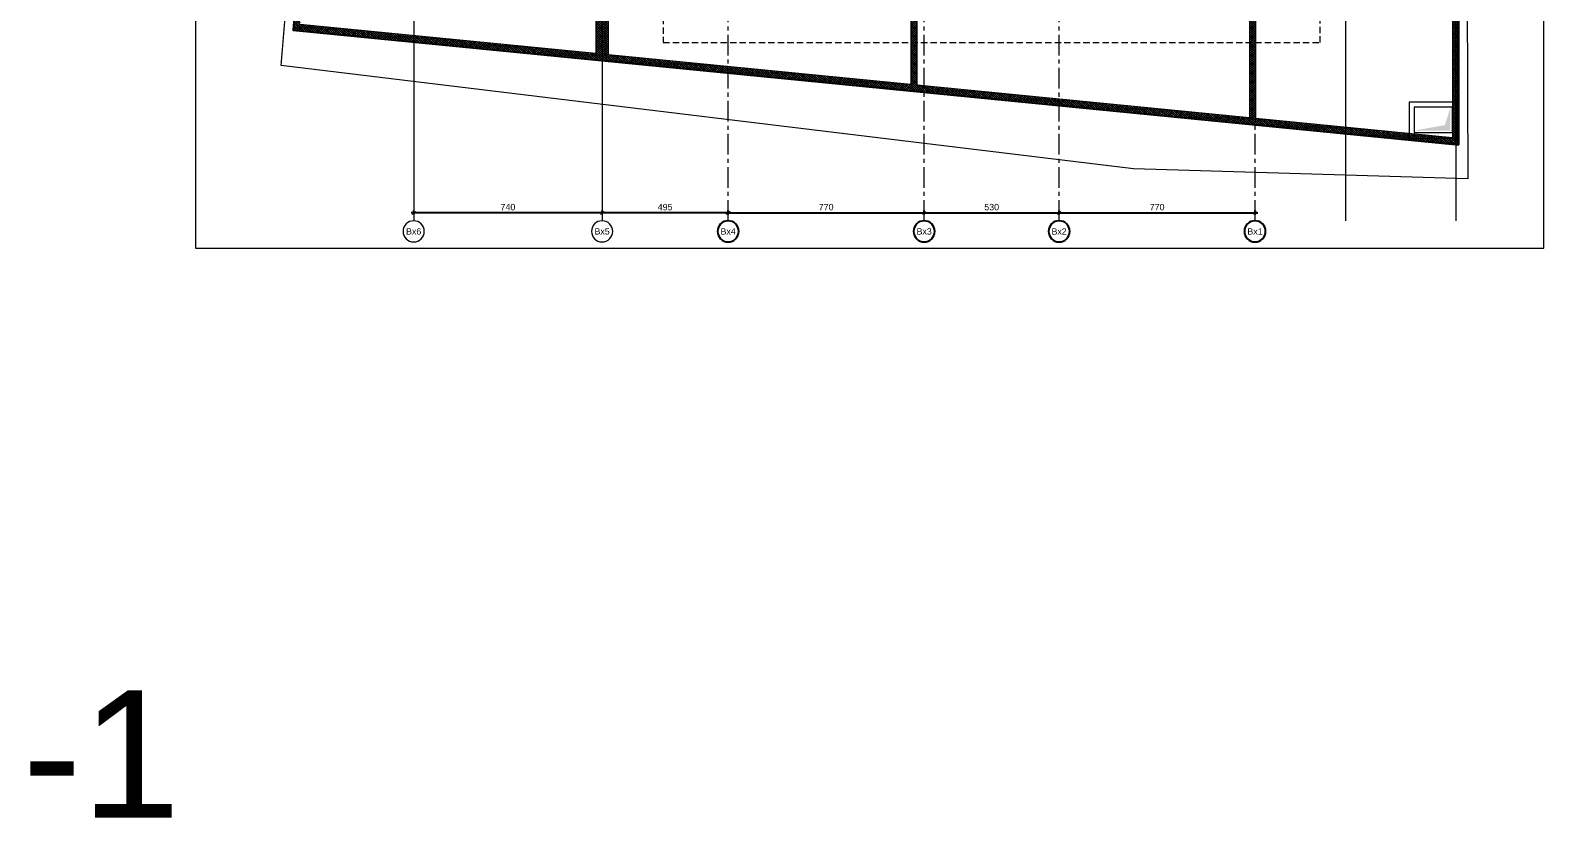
# Model space of a CAD drawing. Header units: centimetres. Extents: x 54080 to 84019, y -57712 to -39496.
# Drawn here: x 77970 to 83914, y -48712 to -45618 of the extents above; entities that cross this region are included whole.
import ezdxf
from ezdxf.enums import TextEntityAlignment as Align

# ---------------------------------------------------------------- set-up
doc = ezdxf.new("R2010")
doc.units = ezdxf.units.CM
doc.header["$LTSCALE"] = 50
doc.header["$MEASUREMENT"] = 0
for name, pattern in [('23486-A01$0${ Chain Double-Dash }', [0]), ('AXES', [2, 1.25, -0.25, 0.25, -0.25]), ('CACHE', [0.375, 0.25, -0.125]), ('CONTINU', [0]), ('Dot & Dashed', [335.138881, 158.75, -88.194444, 0, -88.194437])]:
    doc.linetypes.add(name, pattern=pattern)
doc.layers.get('0').update_dxf_attribs({"color": 8})
for name, color, linetype in [('AXES', 10, 'AXES'), ('BETON COUPE', 3, 'CONTINU'), ('BORD', 5, 'Continuous'), ('OMBRE', 253, 'Continuous'), ('text', 159, 'Continuous')]:
    doc.layers.add(name, color=color, linetype=linetype)
doc.layers.add('BETON CACHE', color=4, linetype='CACHE', lineweight=5)
doc.layers.add('BETON HACHURE', color=253, linetype='Continuous', lineweight=13)
doc.layers.add('FMULT', color=150, linetype='Continuous', plot=False)
doc.layers.add('HORS GEL', color=7, linetype='CACHE', lineweight=15, true_color=0x00661a)
doc.styles.add('3.ABEA 1-50', font='arial.ttf', dxfattribs={"height": 12.5})
doc.styles.add('FN_TEXT_1.50', font='arial.ttf', dxfattribs={"height": 10})
doc.styles.add('RS_TEXT_1.50', font='arial.ttf', dxfattribs={"height": 12.5})
doc.styles.add('RS_TXT_100', font='arial.ttf', dxfattribs={"height": 25})
doc.dimstyles.new('RS_100CM_LINEAIRE', dxfattribs={"dimscale": 10, "dimtxt": 25, "dimasz": 1.5, "dimexe": 1, "dimexo": 2.5, "dimgap": 1, "dimtad": 1, "dimdec": 1, "dimrnd": 0.5, "dimdsep": 46, "dimtxsty": 'RS_TXT_100', "dimblk1": 'ARCHTICK', "dimblk2": 'ARCHTICK', "dimsah": 1, "dimcen": 2.5, "dimdle": 1, "dimclrt": 4, "dimadec": 0, "dimazin": 2, "dimtfac": 1, "dimtdec": 1, "dimtix": 1, "dimtmove": 2, "dimatfit": 3, "dimfxl": 1, "dimtolj": 1, "dimtzin": 0, "dimarcsym": 0})

# ---------------------------------------------------------------- blocks, each defined once
blk = doc.blocks.new('AXES_FN')
at = {"color": 0, "linetype": 'Continuous'}
blk.add_circle((0, 15), 22.2, dxfattribs=at)
at = {"color": 0, "style": 'FN_TEXT_1.50'}
blk.add_attdef('AXES', text='', height=12.5, dxfattribs=at).set_placement((-48.9, 20.6), align=Align.MIDDLE_CENTER)
blk = doc.blocks.new('_ArchTick')
at = {"color": 0, "linetype": 'ByBlock', "const_width": 0.15}
blk.add_lwpolyline([(-0.5, -0.5), (0.5, 0.5)], dxfattribs=at)
blk = doc.blocks.new('*D2955')
at = {"layer": 'AXES', "color": 0, "linetype": 'Continuous', "lineweight": -2, "ltscale": 0.5, "transparency": 16777216}
for p, q in [((80700.8, -46335.9), (81490.8, -46335.9)), ((80710.8, -46341.9), (80710.8, -46325.9)), ((81480.8, -46341.9), (81480.8, -46325.9))]:
    blk.add_line(p, q, dxfattribs=at)
at = {"layer": 'Defpoints', "color": 0, "linetype": 'Continuous', "ltscale": 0.5, "transparency": 16777216}
for p in [(81480.8, -46335.9), (80710.8, -46366.9), (81480.8, -46366.9)]:
    blk.add_point(p, dxfattribs=at)
at = {"layer": 'AXES', "color": 0, "linetype": 'Continuous', "lineweight": -2, "ltscale": 0.5, "transparency": 16777216, "xscale": 15, "yscale": 15, "zscale": 15, "rotation": 180}
blk.add_blockref('_ArchTick', (80710.8, -46335.9), dxfattribs=at)
at = {"layer": 'AXES', "color": 0, "linetype": 'Continuous', "lineweight": -2, "ltscale": 0.5, "transparency": 16777216, "xscale": 15, "yscale": 15, "zscale": 15}
blk.add_blockref('_ArchTick', (81480.8, -46335.9), dxfattribs=at)
at = {"layer": 'AXES', "color": 4, "linetype": 'Continuous', "lineweight": 5, "ltscale": 0.5, "transparency": 16777216, "insert": (81095.8, -46313.1), "char_height": 25, "attachment_point": 5, "style": 'RS_TXT_100'}
blk.add_mtext('\\A1;770', dxfattribs=at)
blk = doc.blocks.new('*D2956')
at = {"layer": 'AXES', "color": 0, "linetype": 'Continuous', "lineweight": -2, "ltscale": 0.5, "transparency": 16777216}
for p, q in [((81470.8, -46335.9), (82020.8, -46335.9)), ((81480.8, -46341.9), (81480.8, -46325.9)), ((82010.8, -46341.9), (82010.8, -46325.9))]:
    blk.add_line(p, q, dxfattribs=at)
at = {"layer": 'Defpoints', "color": 0, "linetype": 'Continuous', "ltscale": 0.5, "transparency": 16777216}
for p in [(82010.8, -46335.9), (81480.8, -46366.9), (82010.8, -46366.9)]:
    blk.add_point(p, dxfattribs=at)
at = {"layer": 'AXES', "color": 0, "linetype": 'Continuous', "lineweight": -2, "ltscale": 0.5, "transparency": 16777216, "xscale": 15, "yscale": 15, "zscale": 15, "rotation": 180}
blk.add_blockref('_ArchTick', (81480.8, -46335.9), dxfattribs=at)
at = {"layer": 'AXES', "color": 0, "linetype": 'Continuous', "lineweight": -2, "ltscale": 0.5, "transparency": 16777216, "xscale": 15, "yscale": 15, "zscale": 15}
blk.add_blockref('_ArchTick', (82010.8, -46335.9), dxfattribs=at)
at = {"layer": 'AXES', "color": 4, "linetype": 'Continuous', "lineweight": 5, "ltscale": 0.5, "transparency": 16777216, "insert": (81745.8, -46313.1), "char_height": 25, "attachment_point": 5, "style": 'RS_TXT_100'}
blk.add_mtext('\\A1;530', dxfattribs=at)
blk = doc.blocks.new('*D2957')
at = {"layer": 'AXES', "color": 0, "linetype": 'Continuous', "lineweight": -2, "ltscale": 0.5, "transparency": 16777216}
for p, q in [((82000.8, -46335.9), (82790.8, -46335.9)), ((82010.8, -46341.9), (82010.8, -46325.9)), ((82780.8, -46341.9), (82780.8, -46325.9))]:
    blk.add_line(p, q, dxfattribs=at)
at = {"layer": 'Defpoints', "color": 0, "linetype": 'Continuous', "ltscale": 0.5, "transparency": 16777216}
for p in [(82780.8, -46335.9), (82010.8, -46366.9), (82780.8, -46366.9)]:
    blk.add_point(p, dxfattribs=at)
at = {"layer": 'AXES', "color": 0, "linetype": 'Continuous', "lineweight": -2, "ltscale": 0.5, "transparency": 16777216, "xscale": 15, "yscale": 15, "zscale": 15, "rotation": 180}
blk.add_blockref('_ArchTick', (82010.8, -46335.9), dxfattribs=at)
at = {"layer": 'AXES', "color": 0, "linetype": 'Continuous', "lineweight": -2, "ltscale": 0.5, "transparency": 16777216, "xscale": 15, "yscale": 15, "zscale": 15}
blk.add_blockref('_ArchTick', (82780.8, -46335.9), dxfattribs=at)
at = {"layer": 'AXES', "color": 4, "linetype": 'Continuous', "lineweight": 5, "ltscale": 0.5, "transparency": 16777216, "insert": (82395.8, -46313.1), "char_height": 25, "attachment_point": 5, "style": 'RS_TXT_100'}
blk.add_mtext('\\A1;770', dxfattribs=at)
blk = doc.blocks.new('*D2961')
at = {"layer": 'Defpoints', "color": 0, "linetype": 'ByBlock', "transparency": 16777216}
for p in [(80215.8, -46335.9), (80215.8, -46366.9), (80710.8, -46366.9)]:
    blk.add_point(p, dxfattribs=at)
at = {"layer": 'HORS GEL', "color": 0, "linetype": 'ByBlock', "lineweight": -2, "transparency": 16777216}
for p, q in [((80720.8, -46335.9), (80205.8, -46335.9)), ((80215.8, -46341.9), (80215.8, -46325.9)), ((80710.8, -46341.9), (80710.8, -46325.9))]:
    blk.add_line(p, q, dxfattribs=at)
at = {"layer": 'HORS GEL', "color": 0, "linetype": 'ByBlock', "lineweight": -2, "transparency": 16777216, "xscale": 15, "yscale": 15, "zscale": 15, "rotation": 180}
blk.add_blockref('_ArchTick', (80215.8, -46335.9), dxfattribs=at)
at = {"layer": 'HORS GEL', "color": 0, "linetype": 'ByBlock', "lineweight": -2, "transparency": 16777216, "xscale": 15, "yscale": 15, "zscale": 15}
blk.add_blockref('_ArchTick', (80710.8, -46335.9), dxfattribs=at)
at = {"layer": 'HORS GEL', "color": 4, "linetype": 'ByBlock', "transparency": 16777216, "insert": (80463.3, -46313.1), "char_height": 25, "attachment_point": 5, "style": 'RS_TXT_100'}
blk.add_mtext('\\A1;495', dxfattribs=at)
blk = doc.blocks.new('*D2962')
at = {"layer": 'Defpoints', "color": 0, "linetype": 'ByBlock', "transparency": 16777216}
for p in [(79475.8, -46335.9), (79475.8, -46366.9), (80215.8, -46366.9)]:
    blk.add_point(p, dxfattribs=at)
at = {"layer": 'HORS GEL', "color": 0, "linetype": 'ByBlock', "lineweight": -2, "transparency": 16777216}
for p, q in [((80225.8, -46335.9), (79465.8, -46335.9)), ((79475.8, -46341.9), (79475.8, -46325.9)), ((80215.8, -46341.9), (80215.8, -46325.9))]:
    blk.add_line(p, q, dxfattribs=at)
at = {"layer": 'HORS GEL', "color": 0, "linetype": 'ByBlock', "lineweight": -2, "transparency": 16777216, "xscale": 15, "yscale": 15, "zscale": 15, "rotation": 180}
blk.add_blockref('_ArchTick', (79475.8, -46335.9), dxfattribs=at)
at = {"layer": 'HORS GEL', "color": 0, "linetype": 'ByBlock', "lineweight": -2, "transparency": 16777216, "xscale": 15, "yscale": 15, "zscale": 15}
blk.add_blockref('_ArchTick', (80215.8, -46335.9), dxfattribs=at)
at = {"layer": 'HORS GEL', "color": 4, "linetype": 'ByBlock', "transparency": 16777216, "insert": (79845.8, -46313.1), "char_height": 25, "attachment_point": 5, "style": 'RS_TXT_100'}
blk.add_mtext('\\A1;740', dxfattribs=at)

msp = doc.modelspace()

# ---------------------------------------------------------------- hatches: boundary and pattern name
at = {"layer": 'BETON HACHURE', "transparency": 33554585}
h = msp.add_hatch(dxfattribs=at)
h.set_pattern_fill('ANSI37', color=256, scale=50, angle=270, style=0)
h.set_pattern_definition([(315, (25399.573, 28300.811), (4.4194174, 4.4194174), []), (45, (25399.573, 28300.811), (-4.4194174, 4.4194174), [])])
h.paths.add_polyline_path([(80895.79, -43201.8), (80920.79, -43201.8), (80920.79, -43526.8), (80895.79, -43526.8)], flags=0)
h.paths.add_polyline_path([(80895.79, -43201.8), (80920.79, -43201.8), (80920.79, -43526.8), (80895.79, -43526.8)], flags=0)
h.paths.add_polyline_path([(83075.78, -43341.94), (83075.79, -43391.94), (83155.79, -43391.94), (83155.78, -43341.94)], flags=0)
h.paths.add_polyline_path([(82695.78, -43341.94), (82695.78, -43391.94), (82775.78, -43391.94), (82775.78, -43341.94)], flags=0)
edge = h.paths.add_edge_path(flags=0)
edge.add_arc((82735.78, -42026.94), 40, 0, 360)
edge = h.paths.add_edge_path(flags=0)
edge.add_arc((82735.78, -41351.94), 40, 0, 360)
edge = h.paths.add_edge_path(flags=0)
edge.add_arc((82735.78, -42626.94), 40, 0, 360)
h.paths.add_polyline_path([(83580.79, -40881.8), (79391.94, -40881.8), (79002.65, -45618.5), (83580.79, -46068.09)])
edge = h.paths.add_edge_path(flags=0)
edge.add_arc((82735.78, -42626.94), 40, 0, 360)
h.paths.add_polyline_path([(81520.79, -40906.8), (81520.79, -41326.94), (81545.79, -41326.94), (81545.79, -40906.8), (83115.79, -40906.8), (83115.78, -41376.94), (83155.79, -41376.94), (83155.79, -40906.8), (83555.79, -40906.8), (83555.79, -42636.94), (83155.79, -42636.94), (83155.79, -42001.94), (83115.78, -42001.94), (83115.78, -42666.94), (83555.79, -42666.94), (83555.79, -43411.94), (83115.78, -43411.94), (83115.78, -44801.94), (83155.79, -44801.94), (83155.79, -43441.94), (83555.79, -43441.94), (83555.79, -46040.52), (82783.29, -45964.65), (82783.29, -45476.94), (82758.29, -45476.94), (82758.29, -45962.2), (81453.29, -45834.04), (81453.29, -45476.94), (81428.29, -45476.94), (81428.29, -45831.59), (80240.79, -45714.97), (80240.79, -45476.94), (80190.79, -45476.94), (80190.79, -45710.06), (79029.58, -45596.03), (79100.93, -44727.94), (79410.79, -44727.94), (79410.79, -44677.94), (79105.04, -44677.94), (79204.97, -43461.94), (79410.79, -43461.94), (79410.79, -43411.94), (79209.08, -43411.94), (79210.93, -43391.94), (79410.79, -43391.94), (79410.79, -43341.94), (79214.84, -43341.94), (79271.54, -42651.94), (79410.79, -42651.94), (79410.79, -42601.94), (79275.65, -42601.94), (79320.86, -42051.94), (79410.79, -42051.94), (79410.79, -42001.94), (79324.97, -42001.94), (79414.97, -40906.8), (80193.29, -40906.8), (80193.29, -41326.94), (80218.29, -41326.94), (80218.29, -40906.8)], flags=16)
h.paths.add_polyline_path([(82695.78, -42586.94), (82695.78, -42666.94), (82775.78, -42666.94), (82775.78, -42586.94)], flags=0)

# ---------------------------------------------------------------- linework, layer by layer
at = {"layer": 'AXES', "lineweight": 5, "ltscale": 1.3}
for p, q in [((80710.79, -46366.94), (80710.79, -43275.35)), ((81480.79, -46366.94), (81480.79, -43275.35)), ((82010.79, -46366.94), (82010.79, -43275.35)), ((82780.79, -46366.94), (82780.79, -43275.35))]:
    msp.add_line(p, q, dxfattribs=at)
at = {"layer": 'BETON CACHE', "color": 232, "linetype": 'Dot & Dashed', "ltscale": 2}
msp.add_lwpolyline([(83616.41, -46202.04), (82303.17, -46162.29), (78955.92, -45756.51), (79357.02, -40875.84), (83006.3, -40762.32), (83595.7, -40768.89)], close=True, dxfattribs=at)
at = {"layer": 'BETON CACHE', "lineweight": 5, "ltscale": 2}
msp.add_lwpolyline([(80455.79, -45666.94), (83035.79, -45666.94), (83035.79, -43221.94), (81800.79, -43221.94), (81800.79, -41136.94), (79370.97, -41136.94), (79170.03, -43581.94), (80455.79, -43581.94)], close=True, dxfattribs=at)
at = {"layer": 'BETON COUPE', "lineweight": 5}
msp.add_lwpolyline([(83580.79, -40881.8), (79391.94, -40881.8), (79002.65, -45618.5), (83580.79, -46068.09)], close=True, dxfattribs=at)
for points in [[(83555.79, -43441.94), (83555.79, -46040.52), (82783.29, -45964.65), (82783.29, -45476.94)], [(80190.79, -45476.94), (80190.79, -45710.06), (79029.58, -45596.03)], [(81428.29, -45476.94), (81428.29, -45831.59), (80240.79, -45714.97), (80240.79, -45476.94)], [(82758.29, -45476.94), (82758.29, -45962.2), (81453.29, -45834.04), (81453.29, -45476.94)]]:
    msp.add_lwpolyline(points, dxfattribs=at)
at = {"layer": 'BETON COUPE', "lineweight": 5, "ltscale": 0.5}
for points in [[(83385.79, -46040.52), (83575.79, -46040.52), (83575.79, -45900.52), (83385.79, -45900.52)], [(83405.79, -46020.52), (83555.79, -46020.52), (83555.79, -45920.52), (83405.79, -45920.52)]]:
    msp.add_lwpolyline(points, close=True, dxfattribs=at)
at = {"layer": 'BORD'}
msp.add_lwpolyline([(83580.79, -46068.09), (83580.79, -40881.8), (79391.94, -40881.8), (79002.65, -45618.5)], close=True, dxfattribs=at)
at = {"layer": 'FMULT', "lineweight": 5, "ltscale": 0.5}
msp.add_lwpolyline([(78618.36, -46474.05), (83914.12, -46474.05), (83914.12, -40129.83), (78618.36, -40129.83)], close=True, dxfattribs=at)
at = {"layer": 'HORS GEL', "linetype": '23486-A01$0${ Chain Double-Dash }', "ltscale": 1.2}
for p, q in [((83135.78, -40636.94), (83135.78, -46366.94)), ((83568.29, -40636.94), (83568.29, -46366.94)), ((79475.78, -43411.94), (79475.78, -46366.94)), ((80215.79, -43411.94), (80215.79, -46366.94))]:
    msp.add_line(p, q, dxfattribs=at)
at = {"layer": 'OMBRE'}
for points in [[(83547.79, -45920.52), (83547.79, -46012.52), (83526.08, -45990.81)], [(83547.79, -46012.52), (83526.08, -45990.81), (83405.79, -46012.52)]]:
    msp.add_solid(points, dxfattribs=at)

# ---------------------------------------------------------------- block references
at = {"layer": 'AXES', "linetype": 'ByBlock'}
ref = msp.add_blockref('AXES_FN', (80710.79, -46380.4), dxfattribs=dict(at, xscale=-1.875, yscale=1.875, zscale=1.875, rotation=180))
ref.add_attrib('AXES', 'Bx4', dxfattribs={"layer": '0', "color": 0, "height": 24.75, "style": 'RS_TEXT_1.50'}).set_placement((80710.79, -46408.52), align=Align.MIDDLE)
ref = msp.add_blockref('AXES_FN', (81480.79, -46380.4), dxfattribs=dict(at, xscale=-1.875, yscale=1.875, zscale=1.875, rotation=180))
ref.add_attrib('AXES', 'Bx3', dxfattribs={"layer": '0', "color": 0, "height": 24.75, "style": 'RS_TEXT_1.50'}).set_placement((81480.79, -46408.52), align=Align.MIDDLE)
ref = msp.add_blockref('AXES_FN', (82010.79, -46380.4), dxfattribs=dict(at, xscale=-1.875, yscale=1.875, zscale=1.875, rotation=180))
ref.add_attrib('AXES', 'Bx2', dxfattribs={"layer": '0', "color": 0, "height": 24.75, "style": 'RS_TEXT_1.50'}).set_placement((82010.79, -46408.53), align=Align.MIDDLE)
ref = msp.add_blockref('AXES_FN', (82780.16, -46380.4), dxfattribs=dict(at, xscale=-1.875, yscale=1.875, zscale=1.875, rotation=180))
ref.add_attrib('AXES', 'Bx1', dxfattribs={"layer": '0', "color": 0, "height": 24.75, "style": 'RS_TEXT_1.50'}).set_placement((82780.16, -46408.52), align=Align.MIDDLE)
at = {"layer": 'HORS GEL'}
ref = msp.add_blockref('AXES_FN', (79475.78, -46380.4), dxfattribs=dict(at, xscale=-1.875, yscale=1.875, zscale=1.875, rotation=180))
ref.add_attrib('AXES', 'Bx6', dxfattribs={"layer": '0', "color": 0, "height": 24.75, "style": 'RS_TEXT_1.50'}).set_placement((79475.78, -46408.52), align=Align.MIDDLE)
ref = msp.add_blockref('AXES_FN', (80215.79, -46380.4), dxfattribs=dict(at, xscale=-1.875, yscale=1.875, zscale=1.875, rotation=180))
ref.add_attrib('AXES', 'Bx5', dxfattribs={"layer": '0', "color": 0, "height": 24.75, "style": 'RS_TEXT_1.50'}).set_placement((80215.79, -46408.52), align=Align.MIDDLE)

# ---------------------------------------------------------------- texts
at = {"layer": 'text', "lineweight": 5, "ltscale": 0.5, "insert": (77938.83, -48211.88), "char_height": 500, "attachment_point": 1, "style": '3.ABEA 1-50'}
msp.add_mtext_dynamic_manual_height_columns('-1', width=6415.2, gutter_width=62.5, heights=[0], dxfattribs=at)

# ---------------------------------------------------------------- dimensions: what is measured, and where the dimension line sits
at = {"layer": 'AXES', "linetype": 'Continuous', "lineweight": 5, "ltscale": 0.5}
for base, p1, p2, picture, middle in [((81480.79, -46335.88), (80710.79, -46366.94), (81480.79, -46366.94), '*D2955', (81095.79, -46313.11)), ((82010.79, -46335.88), (81480.79, -46366.94), (82010.79, -46366.94), '*D2956', (81745.79, -46313.1)), ((82780.79, -46335.88), (82010.79, -46366.94), (82780.79, -46366.94), '*D2957', (82395.79, -46313.11))]:
    dim = msp.add_linear_dim(base=base, p1=p1, p2=p2, dimstyle='RS_100CM_LINEAIRE', dxfattribs=at)
    dim.commit()
    dim.dimension.update_dxf_attribs({"geometry": picture, "text_midpoint": middle})
at = {"layer": 'HORS GEL', "linetype": 'ByBlock'}
for base, p1, p2, picture, middle in [((79475.78, -46335.88), (80215.79, -46366.94), (79475.78, -46366.94), '*D2962', (79845.79, -46313.11)), ((80215.79, -46335.88), (80710.79, -46366.94), (80215.79, -46366.94), '*D2961', (80463.29, -46313.11))]:
    dim = msp.add_linear_dim(base=base, p1=p1, p2=p2, dimstyle='RS_100CM_LINEAIRE', dxfattribs=at)
    dim.commit()
    dim.dimension.update_dxf_attribs({"geometry": picture, "text_midpoint": middle})

doc.saveas('drawing.dxf')
